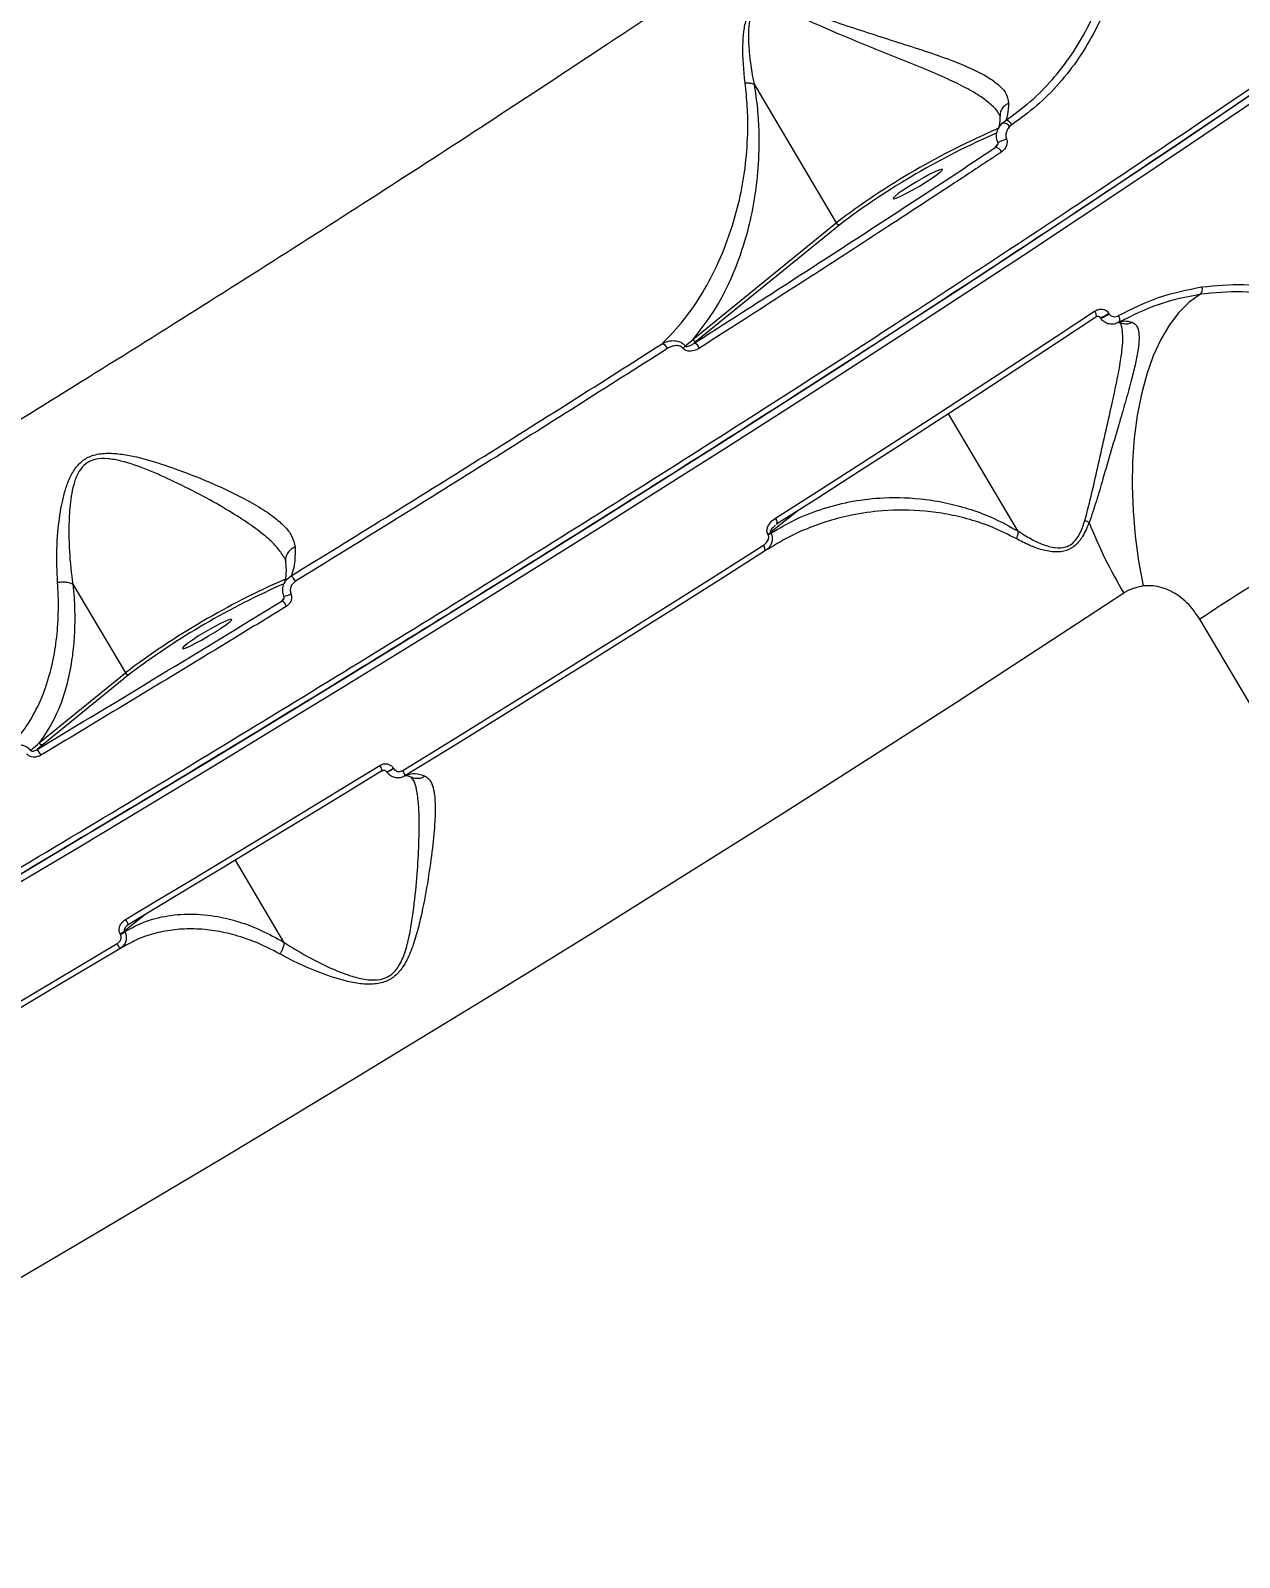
# Model space of a CAD drawing. Header units: millimetres. Extents: x -7245 to 6306, y -6696 to 5973.
# Drawn here: x 2194.1 to 2383.4, y -1117.1 to -878 of the extents above; entities that cross this region are included whole.
import ezdxf

# ---------------------------------------------------------------- set-up
doc = ezdxf.new("R2010")
doc.units = ezdxf.units.MM
for name, color, linetype in [('DIKOM_ОБЪЕКТ', 7, 'Continuous'), ('DIKOM_РАЗМЕР_ЗОНА', 7, 'Continuous'), ('DIKOM_РАЗМЕР_ОБЪЕКТА', 7, 'Continuous')]:
    doc.layers.add(name, color=color, linetype=linetype)
doc.styles.add('style1', font='arial.ttf', dxfattribs={"width": 0.8})
doc.dimstyles.new('1-50', dxfattribs={"dimtxt": 300, "dimasz": 200, "dimexe": 100, "dimexo": 0, "dimgap": 100, "dimtad": 1, "dimtxsty": 'style1', "dimcen": 200, "dimclrd": 7, "dimclre": 7, "dimclrt": 7, "dimadec": 1, "dimazin": 2, "dimtfac": 1, "dimtmove": 0, "dimatfit": 2, "dimfxl": 0, "dimlwd": 25, "dimlwe": 18, "dimarcsym": 0})

# ---------------------------------------------------------------- blocks, each defined once
blk = doc.blocks.new('*D10')
at = {"layer": 'Defpoints', "color": 0, "transparency": 16777216}
for p in [(-4365.71, 2792.53), (4306.16, 475.6), (4306.16, -5965.27)]:
    blk.add_point(p, dxfattribs=at)
at = {"layer": 'DIKOM_РАЗМЕР_ОБЪЕКТА', "color": 7, "lineweight": 18, "transparency": 16777216}
for p, q in [((-4365.71, 2792.53), (-4365.71, -6065.27)), ((4306.16, 475.6), (4306.16, -6065.27))]:
    blk.add_line(p, q, dxfattribs=at)
at = {"layer": 'DIKOM_РАЗМЕР_ОБЪЕКТА', "color": 7, "lineweight": 25, "transparency": 16777216}
blk.add_line((-4165.71, -5965.27), (4106.16, -5965.27), dxfattribs=at)
at = {"layer": 'DIKOM_РАЗМЕР_ОБЪЕКТА', "color": 7, "transparency": 16777216}
for points in [[(-4165.71, -5931.93), (-4165.71, -5998.6), (-4365.71, -5965.27)], [(4106.16, -5931.93), (4106.16, -5998.6), (4306.16, -5965.27)]]:
    blk.add_solid(points, dxfattribs=at)
at = {"layer": 'DIKOM_РАЗМЕР_ОБЪЕКТА', "color": 7, "transparency": 16777216, "insert": (-85.78, -5712.1), "char_height": 300, "attachment_point": 5, "style": 'style1'}
blk.add_mtext('8650', dxfattribs=at)
blk = doc.blocks.new('*D12')
at = {"layer": 'Defpoints', "color": 0, "transparency": 16777216}
for p in [(-5865.71, 123.34), (6306.18, -91.92), (6306.18, -6596.14)]:
    blk.add_point(p, dxfattribs=at)
at = {"layer": 'DIKOM_РАЗМЕР_ЗОНА', "color": 7, "lineweight": 18, "transparency": 16777216}
for p, q in [((-5865.71, 123.34), (-5865.71, -6696.14)), ((6306.18, -91.92), (6306.18, -6696.14))]:
    blk.add_line(p, q, dxfattribs=at)
at = {"layer": 'DIKOM_РАЗМЕР_ЗОНА', "color": 7, "lineweight": 25, "transparency": 16777216}
blk.add_line((-5665.71, -6596.14), (6106.18, -6596.14), dxfattribs=at)
at = {"layer": 'DIKOM_РАЗМЕР_ЗОНА', "color": 7, "transparency": 16777216}
for points in [[(-5665.71, -6562.81), (-5665.71, -6629.48), (-5865.71, -6596.14)], [(6106.18, -6562.81), (6106.18, -6629.48), (6306.18, -6596.14)]]:
    blk.add_solid(points, dxfattribs=at)
at = {"layer": 'DIKOM_РАЗМЕР_ЗОНА', "color": 7, "transparency": 16777216, "insert": (-71.19, -6342.97), "char_height": 300, "attachment_point": 5, "style": 'style1'}
blk.add_mtext('12150', dxfattribs=at)

msp = doc.modelspace()

# ---------------------------------------------------------------- linework, layer by layer
at = {"layer": 'DIKOM_ОБЪЕКТ', "color": 7, "linetype": 'Continuous', "lineweight": 15}
for p, q in [((2307.445, -886.392), (2320.295, -908.106)), ((2346.301, -892.479), (2346.853, -892.055)), ((2347.789, -892.745), (2347.443, -893.034)), ((2345.213, -896.321), (2345.523, -895.893)), ((2345.566, -895.492), (2345.581, -895.483)), ((2297.854, -926.358), (2320.295, -908.106)), ((2320.929, -908.336), (2298.488, -926.588)), ((2361.655, -922.928), (2361.648, -922.952)), ((2362.971, -922.259), (2363.016, -922.334)), ((2361.648, -922.952), (2361.692, -923.027)), ((2298.488, -926.588), (2298.04, -926.952)), ((2348.754, -956.344), (2337.891, -937.987)), ((2314.31, -953.172), (2309.998, -956.602)), ((2309.648, -956.991), (2309.587, -956.886)), ((2309.998, -956.602), (2310.06, -956.706)), ((2309.827, -959.085), (2309.513, -959.273)), ((2200.763, -964.672), (2208.986, -978.568)), ((2233.525, -967.294), (2233.797, -966.918)), ((2233.793, -966.6), (2233.804, -966.583)), ((2554.784, -1270.17), (2377.251, -970.162)), ((2195.501, -989.535), (2208.986, -978.568)), ((2209.621, -978.798), (2196.136, -989.765)), ((2196.136, -989.765), (2195.163, -990.554)), ((2249.906, -994.029), (2249.922, -994.057)), ((2250.963, -993.505), (2250.979, -993.533)), ((2253.902, -995.062), (2253.768, -994.837)), ((2233.815, -1020.74), (2226.214, -1007.895)), ((2212.091, -1016.405), (2208.836, -1018.998)), ((2209.423, -1018.005), (2209.429, -1018.006)), ((2208.234, -1019.522), (2208.182, -1019.433)), ((2208.836, -1018.998), (2208.889, -1019.087)), ((2208.537, -1021.544), (2208.126, -1021.758))]:
    msp.add_line(p, q, dxfattribs=at)
at = {"layer": 'DIKOM_ОБЪЕКТ', "color": 7, "linetype": 'Continuous', "lineweight": 15, "flags": 128}
for points in [[(2190.758, -1011.172), (2201.186, -1004.944), (2211.58, -998.698), (2221.931, -992.441), (2232.229, -986.179), (2242.467, -979.917), (2252.636, -973.66), (2262.727, -967.412), (2272.732, -961.18), (2282.642, -954.97), (2292.449, -948.784), (2302.145, -942.63), (2311.721, -936.512), (2321.17, -930.436), (2330.483, -924.406), (2339.653, -918.428), (2348.672, -912.507), (2357.532, -906.647), (2366.226, -900.854), (2374.746, -895.133), (2383.086, -889.487), (2391.238, -883.923), (2399.196, -878.445)], [(2400.273, -879.046), (2392.297, -884.537), (2384.125, -890.115), (2375.765, -895.774), (2367.224, -901.509), (2358.51, -907.315), (2349.628, -913.189), (2340.588, -919.125), (2331.396, -925.117), (2322.061, -931.161), (2312.59, -937.252), (2302.991, -943.384), (2293.272, -949.553), (2283.442, -955.753), (2273.508, -961.979), (2263.479, -968.226), (2253.364, -974.488), (2243.171, -980.76), (2232.908, -987.038), (2222.585, -993.314), (2212.21, -999.586), (2201.791, -1005.846), (2191.338, -1012.09)], [(2336.884, -899.685), (2336.511, -899.779), (2335.859, -900.053), (2334.983, -900.485), (2333.954, -901.04), (2332.854, -901.672), (2331.772, -902.332), (2330.798, -902.965), (2330.008, -903.52), (2329.468, -903.952), (2329.221, -904.226), (2329.287, -904.32), (2329.66, -904.226), (2330.311, -903.952), (2331.187, -903.52), (2332.217, -902.965), (2333.317, -902.332), (2334.398, -901.672), (2335.373, -901.04), (2336.163, -900.485), (2336.703, -900.053), (2336.95, -899.779), (2336.884, -899.685)], [(2377.325, -919.29), (2375.591, -920.523), (2373.97, -922.121), (2372.479, -924.069), (2371.132, -926.347), (2369.941, -928.933), (2368.92, -931.801), (2368.078, -934.922), (2367.423, -938.267), (2366.962, -941.802), (2366.699, -945.491), (2366.638, -949.299), (2366.777, -953.189), (2367.117, -957.121), (2367.654, -961.057), (2368.383, -964.958)], [(2310.803, -954.342), (2317.265, -950.215), (2323.67, -946.107), (2330.016, -942.018), (2336.3, -937.951), (2342.519, -933.907), (2348.672, -929.887), (2354.756, -925.893), (2360.769, -921.928)], [(2360.769, -921.928), (2360.859, -922.098), (2360.928, -922.269), (2360.973, -922.434), (2360.993, -922.587), (2360.986, -922.721), (2360.954, -922.832), (2360.896, -922.914), (2360.816, -922.966)], [(2364.552, -923.677), (2364.623, -923.616), (2364.675, -923.526), (2364.706, -923.411), (2364.713, -923.275), (2364.698, -923.122), (2364.661, -922.959), (2364.602, -922.79), (2364.525, -922.622)], [(2360.816, -922.966), (2354.818, -926.923), (2348.748, -930.907), (2342.61, -934.917), (2336.405, -938.952), (2330.136, -943.009), (2323.806, -947.088), (2317.416, -951.187), (2310.969, -955.303)], [(2310.969, -955.303), (2311.026, -955.267), (2311.061, -955.198), (2311.073, -955.101), (2311.061, -954.979), (2311.027, -954.836), (2310.971, -954.678), (2310.895, -954.511), (2310.803, -954.342)], [(2252.427, -993.845), (2259.639, -989.408), (2266.813, -984.975), (2273.946, -980.549), (2281.035, -976.132), (2288.077, -971.724), (2295.068, -967.329), (2302.006, -962.947), (2308.888, -958.581)], [(2309.085, -959.528), (2309.131, -959.483), (2309.156, -959.41), (2309.161, -959.312), (2309.144, -959.191), (2309.107, -959.053), (2309.051, -958.902), (2308.977, -958.742), (2308.888, -958.581)], [(2309.085, -959.528), (2302.218, -963.884), (2295.296, -968.256), (2288.32, -972.642), (2281.294, -977.04), (2274.221, -981.448), (2267.103, -985.864), (2259.945, -990.287), (2252.748, -994.714)], [(2365.318, -966.081), (2356.744, -971.729), (2348.015, -977.436), (2339.139, -983.196), (2330.123, -989.006), (2320.977, -994.858), (2311.709, -1000.748), (2302.328, -1006.671), (2292.841, -1012.62), (2283.258, -1018.591), (2273.589, -1024.577), (2263.841, -1030.573), (2254.025, -1036.574), (2244.148, -1042.574), (2234.221, -1048.566), (2224.252, -1054.547), (2214.252, -1060.51), (2204.228, -1066.45), (2194.191, -1072.361), (2184.149, -1078.237)], [(2225.576, -970.146), (2225.202, -970.24), (2224.551, -970.514), (2223.675, -970.946), (2222.645, -971.501), (2221.545, -972.134), (2220.464, -972.794), (2219.489, -973.426), (2218.699, -973.982), (2218.159, -974.414), (2217.912, -974.688), (2217.978, -974.782), (2218.352, -974.688), (2219.003, -974.414), (2219.879, -973.982), (2220.909, -973.426), (2222.009, -972.794), (2223.09, -972.134), (2224.065, -971.501), (2224.854, -970.946), (2225.395, -970.514), (2225.642, -970.24), (2225.576, -970.146)], [(2209.014, -1017.193), (2214.032, -1014.182), (2219.041, -1011.168), (2224.04, -1008.151), (2229.027, -1005.132), (2234.003, -1002.112), (2238.966, -999.091), (2243.915, -996.07), (2248.849, -993.049)], [(2249.163, -993.919), (2244.241, -996.932), (2239.304, -999.946), (2234.353, -1002.96), (2229.389, -1005.973), (2224.413, -1008.984), (2219.426, -1011.994), (2214.429, -1015.001), (2209.423, -1018.005)], [(2249.163, -993.919), (2249.191, -993.9), (2249.198, -993.849), (2249.185, -993.767), (2249.151, -993.659), (2249.098, -993.528), (2249.029, -993.378), (2248.944, -993.217), (2248.849, -993.049)], [(2131.875, -1065.362), (2141.333, -1059.927), (2150.81, -1054.452), (2160.299, -1048.938), (2169.795, -1043.392), (2179.289, -1037.816), (2188.777, -1032.214), (2198.251, -1026.59), (2207.705, -1020.949)], [(2208.126, -1021.758), (2198.693, -1027.387), (2189.239, -1032.999), (2179.773, -1038.588), (2170.299, -1044.152), (2160.824, -1049.686), (2151.356, -1055.187), (2141.899, -1060.65), (2132.462, -1066.074)]]:
    msp.add_lwpolyline(points, dxfattribs=at)
at = {"layer": 'DIKOM_ОБЪЕКТ', "color": 7, "linetype": 'Continuous', "lineweight": 15}
for centre, radius, start, end in [((2393.252, -1004.255), 120.695, 113.15848, 127.19116), ((2392.546, -1002.951), 118.664, 113.36268, 127.12308), ((2347.84, -894.253), 2.349, 130.92557, 157.67763), ((2346.442, -893.641), 1.171, 31.22093, 96.8997), ((2346.733, -893.197), 1.149, 23.17188, 84.01364), ((2345.193, -897.381), 1.061, 20.88587, 88.92454), ((2334.772, -866.037), 31.37, 290.12598, 292.8643), ((2320.736, -907.878), 0.497, 207.40594, 292.863), ((2376.512, -918.509), 1.127, 316.13518, 19.60608), ((2360.366, -918.892), 4.258, 287.52048, 307.73175), ((2360.407, -918.964), 4.262, 287.54147, 307.73891), ((2292.601, -928.332), 1.384, 23.12203, 70.82189), ((2294.17, -925.225), 3.292, 310.0105, 319.0597), ((2298.296, -926.129), 0.498, 207.39933, 292.78661), ((2297.75, -928.146), 1.229, 21.07385, 76.33564), ((2355.216, -964.955), 10.984, 64.72327, 68.57062), ((2430.305, -927.425), 75.615, 201.40688, 210.74564), ((2306.866, -952.511), 5.152, 301.87432, 307.4435), ((2306.921, -952.608), 5.162, 301.88827, 307.44507), ((2233.579, -965.207), 2.275, 25.60907, 53.28511), ((2584.259, -1282.374), 374.605, 121.17526, 123.54593), ((2284.349, -1078.478), 125.147, 113.75388, 127.02733), ((2282.102, -1074.75), 120.251, 113.59581, 127.06696), ((2232.319, -969.007), 2.095, 24.4622, 54.8527), ((2232.866, -962.089), 4.606, 281.61262, 296.44533), ((2209.428, -978.338), 0.498, 207.44425, 292.74169), ((2195.943, -989.306), 0.498, 207.46072, 292.73211), ((2191.178, -993.905), 5.207, 28.0861, 40.0548), ((2249.041, -990.958), 3.191, 285.71753, 307.02421), ((2249.072, -991.011), 3.163, 285.5984, 307.0967), ((2251.411, -994.715), 1.337, 0.02687, 40.58153), ((2206.237, -1019.124), 3.383, 19.30562, 34.81486), ((2204.412, -1023.172), 3.974, 20.84392, 34.02735), ((2204.821, -1013.667), 6.674, 300.23379, 306.98239), ((2204.877, -1013.759), 6.669, 300.22608, 306.98047)]:
    msp.add_arc(centre, radius, start, end, dxfattribs=at)
for points, knots in [([(2346.853, -892.055), (2348.151, -891.109), (2350.752, -889.215), (2354.163, -885.758), (2357.17, -881.905), (2359.689, -877.64), (2361.722, -873.04), (2363.252, -868.146), (2364.248, -863.004), (2364.711, -857.685), (2364.687, -851.918), (2364.139, -847.936), (2363.842, -845.775)], [0, 0, 0, 0, 0.0977743, 0.1958586, 0.2936328, 0.391462, 0.4895986, 0.5874254, 0.6858997, 0.7846876, 0.8831592, 1, 1, 1, 1]), ([(2365.195, -845.519), (2365.496, -847.722), (2366.052, -851.784), (2366.07, -857.666), (2365.591, -863.092), (2364.567, -868.337), (2362.999, -873.332), (2360.918, -878.026), (2358.339, -882.379), (2355.263, -886.313), (2351.775, -889.843), (2349.116, -891.779), (2347.789, -892.745)], [0, 0, 0, 0, 0.116681, 0.2150871, 0.3137941, 0.4122021, 0.5100634, 0.6082295, 0.7060824, 0.8039533, 0.9021306, 1, 1, 1, 1]), ([(1825.374, -1131.139), (1827.66, -1130.483), (1832.241, -1129.167), (1840.335, -1126.408), (1849.286, -1123.094), (1859.14, -1119.182), (1869.829, -1114.705), (1881.333, -1109.668), (1893.648, -1104.069), (1906.736, -1097.927), (1920.55, -1091.266), (1935.025, -1084.12), (1950.093, -1076.518), (1965.716, -1068.48), (1981.879, -1060.009), (1998.545, -1051.127), (2015.654, -1041.867), (2033.124, -1032.274), (2050.876, -1022.388), (2068.865, -1012.234), (2087.065, -1001.822), (2105.443, -991.173), (2123.93, -980.328), (2142.44, -969.337), (2160.887, -958.249), (2179.227, -947.088), (2197.427, -935.872), (2215.457, -924.617), (2233.25, -913.37), (2250.723, -902.179), (2267.798, -891.096), (2283.171, -880.969), (2296.952, -871.78), (2305.07, -866.283), (2309.129, -863.534)], [0, 0, 0, 0, 0.0315563, 0.0632124, 0.0949192, 0.1266267, 0.1582823, 0.1898393, 0.2213972, 0.2530544, 0.284762, 0.31647, 0.3481271, 0.3796852, 0.4112648, 0.4429445, 0.4746741, 0.506404, 0.5380836, 0.5696639, 0.6012952, 0.6330253, 0.6648063, 0.6965875, 0.7283184, 0.7599501, 0.7916591, 0.8234678, 0.8553266, 0.8871862, 0.918995, 0.9507051, 0.9753524, 1, 1, 1, 1]), ([(2306.024, -886.168), (2305.838, -884.219), (2305.587, -881.576), (2305.784, -878.149), (2306.157, -876.287), (2306.807, -874.914), (2307.647, -874.142), (2308.792, -873.73), (2310.387, -873.738), (2313.42, -874.334), (2315.895, -875.163), (2317.684, -875.763)], [0, 0, 0, 0, 0.2657613, 0.3602864, 0.4543253, 0.5177871, 0.5633041, 0.6086007, 0.6803353, 0.768886, 1, 1, 1, 1]), ([(2317.257, -877.036), (2315.566, -876.28), (2313.245, -875.243), (2310.389, -874.361), (2308.913, -874.192), (2307.866, -874.501), (2307.144, -875.221), (2306.673, -876.566), (2306.496, -878.385), (2306.642, -881.796), (2307.02, -884.437), (2307.436, -886.38), (2307.437, -886.382)], [0, 0, 0, 0, 0.2369848, 0.3252805, 0.3938174, 0.4351421, 0.4764648, 0.5364749, 0.6308576, 0.725795, 0.999686, 1, 1, 1, 1]), ([(1805.393, -1201.207), (1806.234, -1201.179), (1808.516, -1201.101), (1813.164, -1200.409), (1819.612, -1198.957), (1827.152, -1196.82), (1835.728, -1194.025), (1845.306, -1190.578), (1855.866, -1186.485), (1867.408, -1181.74), (1879.894, -1176.364), (1893.278, -1170.379), (1907.495, -1163.814), (1922.48, -1156.698), (1938.194, -1149.051), (1954.624, -1140.871), (1971.729, -1132.185), (1989.451, -1123.024), (2007.704, -1113.43), (2026.407, -1103.45), (2045.268, -1093.235), (2064.247, -1082.814), (2083.294, -1072.223), (2102.591, -1061.361), (2122.053, -1050.278), (2141.598, -1039.021), (2161.418, -1027.475), (2181.485, -1015.649), (2201.763, -1003.56), (2221.941, -991.394), (2241.925, -979.208), (2261.621, -967.058), (2280.964, -954.983), (2299.916, -943.005), (2318.452, -931.141), (2336.518, -919.428), (2354.035, -907.919), (2370.904, -896.674), (2386.079, -886.412), (2395.342, -880.031), (2399.476, -877.183)], [0, 0, 0, 0, 0.0156522, 0.0424896, 0.0694113, 0.0963763, 0.1233413, 0.1502635, 0.1771005, 0.2039381, 0.23086, 0.2578249, 0.2847898, 0.3117121, 0.3385494, 0.3653868, 0.3923087, 0.4192736, 0.4462387, 0.4731605, 0.4999978, 0.5258462, 0.5517699, 0.5777322, 0.6036945, 0.6296183, 0.6554664, 0.6823039, 0.7092258, 0.7361909, 0.7631559, 0.7900781, 0.8169155, 0.8437529, 0.8706748, 0.89764, 0.9246052, 0.9515272, 0.9783644, 1, 1, 1, 1]), ([(2345.749, -891.094), (2345.726, -891.026), (2345.556, -890.516), (2344.584, -889.611), (2342.942, -888.292), (2340.624, -886.943), (2337.563, -885.447), (2333.881, -883.87), (2329.08, -881.945), (2323.447, -879.716), (2319.321, -877.93), (2317.257, -877.036)], [0, 0, 0, 0, 0.0131189, 0.0973317, 0.1816169, 0.2834355, 0.385348, 0.5114534, 0.637684, 0.8187151, 1, 1, 1, 1]), ([(2317.684, -875.763), (2319.099, -876.255), (2321.933, -877.241), (2326.228, -878.628), (2330.55, -880.003), (2334.793, -881.37), (2338.569, -882.705), (2341.691, -884.004), (2344.028, -885.217), (2345.719, -886.434), (2346.992, -887.774), (2347.182, -888.783), (2347.291, -889.357)], [0, 0, 0, 0, 0.1075988, 0.2154936, 0.3229235, 0.4368057, 0.5505791, 0.6441658, 0.7376591, 0.8166156, 0.8955112, 1, 1, 1, 1]), ([(2399.412, -878.296), (2395.288, -881.137), (2386.047, -887.502), (2370.908, -897.74), (2354.08, -908.959), (2336.604, -920.441), (2318.582, -932.126), (2300.089, -943.961), (2281.183, -955.911), (2261.885, -967.958), (2242.237, -980.079), (2222.301, -992.236), (2202.17, -1004.372), (2181.941, -1016.433), (2161.921, -1028.231), (2142.148, -1039.749), (2122.651, -1050.98), (2103.234, -1062.036), (2083.984, -1072.872), (2064.982, -1083.439), (2046.049, -1093.835), (2027.232, -1104.025), (2008.574, -1113.983), (1990.363, -1123.553), (1972.684, -1132.692), (1955.62, -1141.358), (1939.228, -1149.517), (1923.553, -1157.148), (1908.603, -1164.246), (1894.42, -1170.795), (1881.069, -1176.765), (1868.611, -1182.129), (1857.826, -1186.563), (1848.545, -1190.184), (1840.573, -1193.125), (1833.265, -1195.634), (1826.534, -1197.749), (1820.536, -1199.373), (1816.718, -1200.306), (1815.136, -1200.558), (1815.095, -1200.565)], [0, 0, 0, 0, 0.0226412, 0.050726, 0.0788997, 0.1071179, 0.1353367, 0.1635101, 0.1915953, 0.2196803, 0.2478538, 0.2760724, 0.3042908, 0.3324645, 0.3605494, 0.3875992, 0.414728, 0.4418972, 0.4690663, 0.4961953, 0.5232452, 0.5513301, 0.5795035, 0.6077219, 0.6359406, 0.664114, 0.6921989, 0.7202839, 0.7484571, 0.7766755, 0.8048944, 0.8330677, 0.8611526, 0.8839094, 0.9066899, 0.9294702, 0.9522274, 0.9757827, 0.9993638, 1, 1, 1, 1]), ([(2293.056, -927.024), (2294.199, -925.833), (2296.487, -923.448), (2299.417, -919.132), (2302, -914.215), (2303.948, -909.104), (2305.327, -903.934), (2306.18, -898.933), (2306.496, -894.205), (2306.44, -889.931), (2306.162, -887.422), (2306.024, -886.168)], [0, 0, 0, 0, 0.1352805, 0.2707814, 0.4060459, 0.5490258, 0.6552704, 0.7616618, 0.8676926, 0.9338699, 1, 1, 1, 1]), ([(2307.445, -886.392), (2307.634, -887.691), (2308.011, -890.289), (2308.245, -894.709), (2308.126, -899.586), (2307.484, -904.734), (2306.323, -910.042), (2304.429, -915.695), (2301.64, -921.462), (2299.116, -924.726), (2297.854, -926.358)], [0, 0, 0, 0, 0.0717661, 0.1435719, 0.257678, 0.3721857, 0.4865168, 0.6397301, 0.8198607, 1, 1, 1, 1]), ([(2306.024, -886.168), (2306.067, -886.167), (2306.337, -886.159), (2306.867, -886.192), (2307.235, -886.315), (2307.437, -886.382)], [0, 0, 0, 0, 0.0794803, 0.497141, 1, 1, 1, 1]), ([(2307.437, -886.382), (2307.437, -886.383), (2307.439, -886.384), (2307.442, -886.387), (2307.444, -886.39), (2307.445, -886.392)], [0, 0, 0, 0, 0.234369, 0.5668453, 1, 1, 1, 1]), ([(2347.291, -889.357), (2347.252, -889.377), (2347.033, -889.485), (2346.606, -889.784), (2346.161, -890.361), (2345.923, -890.95), (2345.955, -891.295), (2345.963, -891.384)], [0, 0, 0, 0, 0.0491101, 0.2748787, 0.5841344, 0.8935673, 1, 1, 1, 1]), ([(2347.291, -889.357), (2347.26, -889.989), (2347.21, -891.038), (2346.954, -891.766), (2346.853, -892.055)], [0, 0, 0, 0, 0.6025592, 1, 1, 1, 1]), ([(2345.919, -891.386), (2345.919, -891.669), (2345.918, -892.321), (2345.8, -892.988), (2345.717, -893.214), (2345.678, -893.319)], [0, 0, 0, 0, 0.2914464, 0.6689714, 1, 1, 1, 1]), ([(2345.754, -891.041), (2345.795, -891.115), (2345.905, -891.311), (2345.915, -891.364), (2345.903, -891.436), (2345.902, -891.442)], [0, 0, 0, 0, 0.3533052, 0.944557, 1, 1, 1, 1]), ([(2345.581, -895.483), (2345.524, -895.314), (2345.385, -894.905), (2345.386, -894.152), (2345.644, -893.251), (2346.071, -892.749), (2346.301, -892.479)], [0, 0, 0, 0, 0.1616288, 0.3913413, 0.6724375, 1, 1, 1, 1]), ([(2347.443, -893.034), (2347.299, -893.211), (2347.035, -893.532), (2346.859, -894.103), (2346.845, -894.58), (2346.927, -894.838), (2346.961, -894.942)], [0, 0, 0, 0, 0.3467163, 0.6311998, 0.8512241, 1, 1, 1, 1]), ([(2298.04, -926.952), (2302.089, -924.362), (2310.186, -919.181), (2322.081, -911.486), (2333.798, -903.848), (2341.408, -898.83), (2345.213, -896.321)], [0, 0, 0, 0, 0.2493109, 0.4986317, 0.749319, 1, 1, 1, 1]), ([(2345.213, -896.321), (2345.289, -896.261), (2345.371, -896.197), (2345.427, -896.096), (2345.431, -896.089)], [0, 0, 0, 0, 0.9288952, 1, 1, 1, 1]), ([(2345.52, -895.415), (2345.527, -895.424), (2345.54, -895.441), (2345.562, -895.48), (2345.579, -895.529), (2345.593, -895.599), (2345.595, -895.71), (2345.557, -895.893), (2345.48, -896.012), (2345.431, -896.089)], [0, 0, 0, 0, 0.0469463, 0.0942055, 0.1529077, 0.2199926, 0.3470514, 0.5813681, 1, 1, 1, 1]), ([(2346.961, -894.942), (2346.977, -894.989), (2347.042, -895.167), (2347.082, -895.534), (2346.983, -896.052), (2346.692, -896.596), (2346.359, -896.863), (2346.184, -897.003)], [0, 0, 0, 0, 0.0579564, 0.2244284, 0.4299802, 0.7005043, 1, 1, 1, 1]), ([(2346.184, -897.003), (2345.698, -897.325), (2343.265, -898.932), (2336.887, -903.134), (2326.901, -909.666), (2313.624, -918.276), (2304.167, -924.33), (2298.897, -927.704)], [0, 0, 0, 0, 0.032156, 0.1607939, 0.4182844, 0.6757753, 1, 1, 1, 1]), ([(2364.525, -922.622), (2366.584, -921.581), (2370.753, -919.473), (2375.281, -918.582), (2377.574, -918.131)], [0, 0, 0, 0, 0.4938026, 1, 1, 1, 1]), ([(2377.574, -918.131), (2379.743, -917.908), (2384.131, -917.457), (2388.568, -918.172), (2390.813, -918.534)], [0, 0, 0, 0, 0.4941737, 1, 1, 1, 1]), ([(2377.325, -919.29), (2375.136, -919.716), (2370.703, -920.579), (2366.619, -922.636), (2364.552, -923.677)], [0, 0, 0, 0, 0.4937351, 1, 1, 1, 1]), ([(2390.285, -919.698), (2388.139, -919.348), (2383.796, -918.638), (2379.499, -919.071), (2377.325, -919.29)], [0, 0, 0, 0, 0.4941624, 1, 1, 1, 1]), ([(2360.769, -921.928), (2360.927, -921.84), (2361.27, -921.65), (2361.835, -921.58), (2362.34, -921.694), (2362.726, -921.923), (2362.89, -922.147), (2362.971, -922.259)], [0, 0, 0, 0, 0.226821, 0.4919862, 0.6958795, 0.8476239, 1, 1, 1, 1]), ([(2361.655, -922.928), (2361.643, -922.909), (2361.615, -922.868), (2361.54, -922.806), (2361.412, -922.757), (2361.222, -922.759), (2361.013, -922.828), (2360.879, -922.922), (2360.816, -922.966)], [0, 0, 0, 0, 0.0436899, 0.0954522, 0.2159313, 0.4186213, 0.7240372, 1, 1, 1, 1]), ([(2363.016, -922.334), (2363.052, -922.387), (2363.144, -922.521), (2363.37, -922.688), (2363.711, -922.802), (2364.124, -922.8), (2364.391, -922.682), (2364.525, -922.622)], [0, 0, 0, 0, 0.103506, 0.26252, 0.4611812, 0.7282798, 1, 1, 1, 1]), ([(2359.229, -954.731), (2359.614, -953.265), (2360.391, -950.298), (2361.383, -945.701), (2362.437, -941.07), (2363.42, -936.76), (2364.26, -932.904), (2364.841, -929.8), (2365.169, -927.243), (2365.196, -925.397), (2365.03, -924.17), (2364.748, -923.754), (2364.646, -923.604)], [0, 0, 0, 0, 0.1145471, 0.2317444, 0.3553911, 0.4817872, 0.5895499, 0.6999771, 0.7894213, 0.8811943, 0.9571206, 1, 1, 1, 1]), ([(2366.628, -923.648), (2366.86, -923.781), (2367.325, -924.048), (2367.666, -924.953), (2367.758, -926.222), (2367.597, -927.928), (2367.192, -930.056), (2366.538, -932.714), (2365.676, -935.821), (2364.59, -939.531), (2363.377, -943.68), (2362.156, -947.82), (2361.066, -951.649), (2360.293, -953.899), (2359.906, -955.023)], [0, 0, 0, 0, 0.0677749, 0.1355657, 0.2063137, 0.2771098, 0.3568892, 0.4367173, 0.5289561, 0.6212499, 0.7291525, 0.837091, 0.9185982, 1, 1, 1, 1]), ([(2364.552, -923.677), (2364.313, -923.783), (2363.834, -923.994), (2363.041, -923.979), (2362.335, -923.71), (2361.905, -923.326), (2361.74, -923.066), (2361.7, -923.002)], [0, 0, 0, 0, 0.2421317, 0.484509, 0.7176827, 0.9314039, 1, 1, 1, 1]), ([(2364.481, -923.717), (2364.476, -923.719), (2364.453, -923.73), (2364.592, -923.696), (2364.916, -923.791), (2365.075, -923.838)], [0, 0, 0, 0, 0.1122347, 0.5656413, 1, 1, 1, 1]), ([(2364.552, -923.677), (2364.84, -923.569), (2365.42, -923.352), (2366.224, -923.549), (2366.628, -923.648)], [0, 0, 0, 0, 0.497295, 1, 1, 1, 1]), ([(2365.078, -923.82), (2365.259, -923.867), (2365.65, -923.969), (2366.169, -923.868), (2366.492, -923.728), (2366.607, -923.66), (2366.628, -923.648)], [0, 0, 0, 0, 0.3492919, 0.7542853, 0.9548965, 1, 1, 1, 1]), ([(2234.939, -963.383), (2239.874, -960.343), (2249.744, -954.262), (2264.364, -945.152), (2278.844, -936.058), (2288.318, -930.035), (2293.056, -927.024)], [0, 0, 0, 0, 0.2491023, 0.4982035, 0.7491016, 1, 1, 1, 1]), ([(2293.056, -927.024), (2293.224, -926.937), (2293.771, -926.654), (2294.687, -926.475), (2295.597, -926.621), (2296.235, -926.928), (2296.514, -927.228), (2296.657, -927.382)], [0, 0, 0, 0, 0.1441244, 0.4679373, 0.6900923, 0.8402363, 1, 1, 1, 1]), ([(2296.287, -927.746), (2296.197, -927.656), (2296.017, -927.475), (2295.593, -927.327), (2294.978, -927.31), (2294.368, -927.498), (2293.992, -927.718), (2293.874, -927.788)], [0, 0, 0, 0, 0.1388687, 0.276816, 0.4966289, 0.8418605, 1, 1, 1, 1]), ([(2298.897, -927.704), (2298.767, -927.78), (2298.358, -928.019), (2297.689, -928.215), (2297.023, -928.189), (2296.57, -928.028), (2296.382, -927.841), (2296.287, -927.746)], [0, 0, 0, 0, 0.1605905, 0.5081701, 0.7318618, 0.8654231, 1, 1, 1, 1]), ([(2296.657, -927.382), (2296.743, -927.309), (2297.145, -926.969), (2297.542, -926.627), (2297.854, -926.358)], [0, 0, 0, 0, 0.2148623, 1, 1, 1, 1]), ([(2296.657, -927.382), (2296.676, -927.397), (2296.718, -927.429), (2296.822, -927.456), (2297.018, -927.452), (2297.369, -927.349), (2297.725, -927.168), (2297.963, -927.005), (2298.04, -926.952)], [0, 0, 0, 0, 0.0381729, 0.081858, 0.1921051, 0.4179124, 0.8122531, 1, 1, 1, 1]), ([(2293.874, -927.788), (2289.161, -930.784), (2279.734, -936.776), (2265.26, -945.866), (2250.575, -955.017), (2240.612, -961.155), (2235.63, -964.224)], [0, 0, 0, 0, 0.2491014, 0.4982022, 0.7491008, 1, 1, 1, 1]), ([(2198.36, -964.401), (2198.288, -962.702), (2198.146, -959.302), (2198.577, -954.424), (2199.297, -950.712), (2200.132, -948.262), (2201.04, -946.571), (2202.331, -945.196), (2204.13, -944.322), (2206.248, -944.1), (2209.285, -944.381), (2213.028, -945.283), (2217.563, -946.853), (2222.104, -948.636), (2226.204, -950.53), (2229.619, -952.364), (2232.143, -954.019), (2233.951, -955.604), (2235.21, -957.179), (2235.433, -958.289), (2235.552, -958.88)], [0, 0, 0, 0, 0.0873333, 0.1746791, 0.2336132, 0.263943, 0.2941236, 0.3212078, 0.3485657, 0.3826688, 0.4154266, 0.4851368, 0.5550389, 0.6342178, 0.7133267, 0.77692, 0.84042, 0.8913026, 0.9421347, 1, 1, 1, 1]), ([(2233.712, -960.255), (2233.366, -959.754), (2232.655, -958.724), (2230.824, -957.039), (2228.38, -955.2), (2225.077, -953.098), (2221.162, -950.872), (2216.857, -948.714), (2212.592, -946.756), (2209.089, -945.525), (2206.268, -944.969), (2204.422, -944.993), (2203.286, -945.466), (2202.438, -946.076), (2201.643, -947.033), (2200.97, -948.654), (2200.428, -951.05), (2200.091, -954.722), (2200.138, -959.522), (2200.512, -963.035), (2200.756, -964.662), (2200.756, -964.663)], [0, 0, 0, 0, 0.0512535, 0.1053542, 0.1741319, 0.2430107, 0.3292073, 0.4154681, 0.4905183, 0.5653552, 0.599205, 0.6330431, 0.6552014, 0.6592794, 0.6855116, 0.7163993, 0.7475077, 0.8103088, 0.9051106, 0.9999073, 1, 1, 1, 1]), ([(2310.06, -956.706), (2311.37, -955.933), (2313.99, -954.388), (2318.3, -952.74), (2322.871, -951.595), (2328.19, -950.994), (2333.211, -951.17), (2337.825, -951.962), (2341.392, -952.944), (2345.038, -954.308), (2347.513, -955.669), (2348.757, -956.352)], [0, 0, 0, 0, 0.1245756, 0.2491544, 0.3764196, 0.5036642, 0.6677237, 0.7510843, 0.8344264, 0.9167839, 1, 1, 1, 1]), ([(2348.473, -957.547), (2347.254, -956.931), (2344.802, -955.691), (2341.2, -954.496), (2337.67, -953.667), (2333.055, -953.045), (2328.022, -953.035), (2323.029, -953.744), (2319.076, -954.744), (2315.594, -956), (2312.493, -957.423), (2310.634, -958.582), (2309.827, -959.085)], [0, 0, 0, 0, 0.0821744, 0.1653362, 0.2477889, 0.3302669, 0.4979515, 0.6246325, 0.7237065, 0.8227759, 0.9230539, 1, 1, 1, 1]), ([(2309.587, -956.886), (2309.544, -956.797), (2309.45, -956.598), (2309.43, -956.199), (2309.553, -955.709), (2309.935, -955.048), (2310.403, -954.603), (2310.759, -954.371), (2310.803, -954.342)], [0, 0, 0, 0, 0.092829, 0.2061996, 0.3692407, 0.5723891, 0.9471647, 1, 1, 1, 1]), ([(2310.791, -955.457), (2310.64, -955.576), (2310.396, -955.767), (2310.139, -956.082), (2310.009, -956.305), (2309.967, -956.463), (2309.976, -956.55), (2309.989, -956.584), (2309.997, -956.599), (2309.998, -956.602)], [0, 0, 0, 0, 0.4184373, 0.6747069, 0.8505429, 0.9432279, 0.9716004, 0.9953729, 1, 1, 1, 1]), ([(2359.906, -955.023), (2359.589, -955.782), (2359.035, -957.102), (2357.813, -958.655), (2356.31, -959.538), (2354.475, -959.719), (2352.528, -959.36), (2350.464, -958.595), (2349.172, -957.915), (2348.473, -957.547)], [0, 0, 0, 0, 0.1507978, 0.2625356, 0.3758101, 0.5043501, 0.6598373, 0.8160156, 1, 1, 1, 1]), ([(2348.757, -956.352), (2348.747, -956.546), (2348.731, -956.896), (2348.585, -957.312), (2348.491, -957.511), (2348.473, -957.547)], [0, 0, 0, 0, 0.4995163, 0.907355, 1, 1, 1, 1]), ([(2348.754, -956.344), (2349.427, -956.774), (2350.659, -957.561), (2352.618, -958.506), (2354.442, -959.03), (2356.054, -959.007), (2357.005, -958.53), (2357.766, -957.877), (2358.573, -956.725), (2358.988, -955.466), (2359.229, -954.731)], [0, 0, 0, 0, 0.1920728, 0.351193, 0.509502, 0.6344491, 0.7186613, 0.742084, 0.8496053, 1, 1, 1, 1]), ([(2348.757, -956.352), (2348.757, -956.352), (2348.756, -956.35), (2348.755, -956.347), (2348.754, -956.345), (2348.754, -956.344)], [0, 0, 0, 0, 0.3066396, 0.6978289, 1, 1, 1, 1]), ([(2308.888, -958.581), (2309.108, -958.413), (2309.425, -958.171), (2309.676, -957.723), (2309.751, -957.424), (2309.736, -957.173), (2309.675, -957.047), (2309.648, -956.991)], [0, 0, 0, 0, 0.4370915, 0.6288488, 0.7909106, 0.9059997, 1, 1, 1, 1]), ([(2310.06, -956.706), (2310.115, -956.818), (2310.233, -957.062), (2310.305, -957.523), (2310.244, -958.068), (2309.969, -958.713), (2309.549, -959.21), (2309.194, -959.454), (2309.085, -959.528)], [0, 0, 0, 0, 0.1132295, 0.2470645, 0.4204656, 0.6073438, 0.8801095, 1, 1, 1, 1]), ([(2233.707, -960.26), (2233.75, -960.322), (2233.947, -960.609), (2234.028, -960.881), (2234.043, -961.067), (2234.049, -961.134)], [0, 0, 0, 0, 0.151934, 0.6932735, 1, 1, 1, 1]), ([(2234.062, -961.123), (2234.071, -961.195), (2234.145, -961.8), (2234.151, -962.688), (2234.095, -963.712), (2233.957, -964.346), (2233.884, -964.508), (2233.855, -964.571)], [0, 0, 0, 0, 0.0365032, 0.3085713, 0.5746148, 0.8331453, 1, 1, 1, 1]), ([(2235.552, -958.88), (2235.511, -958.898), (2235.242, -959.013), (2234.763, -959.328), (2234.285, -959.931), (2234.038, -960.571), (2234.082, -960.97), (2234.098, -961.121)], [0, 0, 0, 0, 0.0440731, 0.2896114, 0.5625686, 0.83541, 1, 1, 1, 1]), ([(2235.552, -958.88), (2235.557, -959.866), (2235.565, -961.694), (2235.136, -962.851), (2234.939, -963.383)], [0, 0, 0, 0, 0.5395188, 1, 1, 1, 1]), ([(2233.804, -966.583), (2233.721, -966.3), (2233.55, -965.717), (2233.713, -964.788), (2234.171, -963.941), (2234.684, -963.569), (2234.939, -963.383)], [0, 0, 0, 0, 0.2380812, 0.4906921, 0.746356, 1, 1, 1, 1]), ([(2190.815, -990.152), (2191.06, -989.905), (2192.153, -988.799), (2193.888, -986.505), (2195.765, -982.972), (2197.127, -979.123), (2198.015, -975.078), (2198.478, -970.936), (2198.544, -967.324), (2198.403, -965.087), (2198.36, -964.401)], [0, 0, 0, 0, 0.0465629, 0.2078832, 0.3696675, 0.530935, 0.6671828, 0.8037534, 0.939871, 1, 1, 1, 1]), ([(2200.763, -964.672), (2200.829, -965.384), (2201.007, -967.292), (2201.091, -970.271), (2200.966, -973.58), (2200.608, -976.73), (2199.822, -980.72), (2198.324, -985.291), (2196.449, -988.11), (2195.501, -989.535)], [0, 0, 0, 0, 0.0670833, 0.1796348, 0.2922175, 0.4079234, 0.5236404, 0.759124, 1, 1, 1, 1]), ([(2198.36, -964.401), (2198.408, -964.393), (2198.729, -964.338), (2199.343, -964.304), (2200.149, -964.397), (2200.554, -964.574), (2200.756, -964.663)], [0, 0, 0, 0, 0.0562277, 0.3685771, 0.6843241, 1, 1, 1, 1]), ([(2200.756, -964.663), (2200.757, -964.664), (2200.759, -964.665), (2200.761, -964.668), (2200.762, -964.671), (2200.763, -964.672)], [0, 0, 0, 0, 0.3143436, 0.7183106, 1, 1, 1, 1]), ([(2235.63, -964.224), (2235.474, -964.342), (2235.16, -964.58), (2234.876, -965.106), (2234.767, -965.68), (2234.868, -966.04), (2234.917, -966.212)], [0, 0, 0, 0, 0.2583759, 0.5167424, 0.7678364, 1, 1, 1, 1]), ([(2368.383, -964.958), (2367.496, -965.154), (2366.517, -965.37), (2365.568, -965.921), (2365.403, -966.027), (2365.318, -966.081)], [0, 0, 0, 0, 0.8217804, 0.9078975, 1, 1, 1, 1]), ([(2377.251, -970.162), (2376.616, -969.254), (2375.358, -967.456), (2372.762, -965.659), (2370.343, -964.871), (2368.899, -964.935), (2368.383, -964.958)], [0, 0, 0, 0, 0.2885646, 0.5716407, 0.8470405, 1, 1, 1, 1]), ([(2195.163, -990.554), (2201.592, -986.688), (2214.469, -978.944), (2227.167, -971.181), (2233.525, -967.294)], [0, 0, 0, 0, 0.499275, 1, 1, 1, 1]), ([(2234.226, -968.139), (2233.665, -968.483), (2230.865, -970.199), (2223.101, -974.943), (2210.864, -982.381), (2200.805, -988.427), (2195.771, -991.453)], [0, 0, 0, 0, 0.0441445, 0.2207145, 0.6100104, 1, 1, 1, 1]), ([(2233.525, -967.294), (2233.585, -967.251), (2233.654, -967.202), (2233.697, -967.124), (2233.704, -967.113)], [0, 0, 0, 0, 0.8598217, 1, 1, 1, 1]), ([(2233.788, -966.601), (2233.8, -966.63), (2233.829, -966.706), (2233.824, -966.854), (2233.785, -967.003), (2233.724, -967.079), (2233.7, -967.11)], [0, 0, 0, 0, 0.1747388, 0.4471715, 0.7789584, 1, 1, 1, 1]), ([(2234.917, -966.212), (2234.964, -966.381), (2235.063, -966.729), (2234.959, -967.285), (2234.683, -967.794), (2234.378, -968.024), (2234.226, -968.139)], [0, 0, 0, 0, 0.2338883, 0.4824218, 0.7412557, 1, 1, 1, 1]), ([(2190.815, -990.152), (2191.006, -990.063), (2191.448, -989.854), (2192.194, -989.76), (2192.954, -989.879), (2193.633, -990.186), (2193.968, -990.536), (2194.137, -990.713)], [0, 0, 0, 0, 0.1741679, 0.4036385, 0.605247, 0.8001081, 1, 1, 1, 1]), ([(2194.137, -990.713), (2194.201, -990.66), (2194.66, -990.271), (2195.112, -989.876), (2195.501, -989.535)], [0, 0, 0, 0, 0.1379954, 1, 1, 1, 1]), ([(2195.771, -991.453), (2195.639, -991.522), (2195.333, -991.682), (2194.823, -991.782), (2194.31, -991.74), (2193.861, -991.573), (2193.646, -991.356), (2193.538, -991.247)], [0, 0, 0, 0, 0.182442, 0.4237065, 0.6274072, 0.8133536, 1, 1, 1, 1]), ([(2194.137, -990.713), (2194.161, -990.734), (2194.203, -990.77), (2194.312, -990.812), (2194.474, -990.826), (2194.707, -990.783), (2194.945, -990.69), (2195.096, -990.595), (2195.163, -990.554)], [0, 0, 0, 0, 0.0762515, 0.1323522, 0.2954294, 0.5061263, 0.7824968, 1, 1, 1, 1]), ([(2248.849, -993.049), (2248.984, -992.98), (2249.274, -992.833), (2249.766, -992.78), (2250.25, -992.878), (2250.678, -993.118), (2250.868, -993.376), (2250.963, -993.505)], [0, 0, 0, 0, 0.1889954, 0.4045262, 0.6068434, 0.8034479, 1, 1, 1, 1]), ([(2249.183, -993.924), (2249.235, -993.892), (2249.36, -993.817), (2249.572, -993.808), (2249.755, -993.871), (2249.864, -993.954), (2249.894, -994.017), (2249.901, -994.031)], [0, 0, 0, 0, 0.2161706, 0.5188735, 0.7628043, 0.9485899, 1, 1, 1, 1]), ([(2252.748, -994.714), (2252.57, -994.804), (2252.185, -994.996), (2251.524, -995.049), (2250.877, -994.896), (2250.309, -994.558), (2250.056, -994.209), (2249.929, -994.033)], [0, 0, 0, 0, 0.1847974, 0.3988184, 0.6012903, 0.7991034, 1, 1, 1, 1]), ([(2250.979, -993.533), (2251.044, -993.621), (2251.173, -993.796), (2251.465, -993.959), (2251.797, -994.028), (2252.135, -993.993), (2252.334, -993.892), (2252.427, -993.845)], [0, 0, 0, 0, 0.1953184, 0.3902135, 0.5932829, 0.8110752, 1, 1, 1, 1]), ([(2252.858, -994.644), (2252.859, -994.641), (2252.86, -994.635), (2253.21, -994.68), (2253.594, -994.784), (2253.91, -994.953), (2253.954, -994.977)], [0, 0, 0, 0, 0.2749088, 0.6010153, 0.9453123, 1, 1, 1, 1]), ([(2252.91, -994.662), (2253.249, -994.504), (2253.962, -994.172), (2255.077, -994.407), (2255.782, -994.687), (2255.894, -994.732)], [0, 0, 0, 0, 0.4321817, 0.9095266, 1, 1, 1, 1]), ([(2255.894, -994.732), (2256.079, -994.841), (2256.527, -995.104), (2257.014, -995.913), (2257.395, -997.321), (2257.545, -999.413), (2257.438, -1002.534), (2257.03, -1006.583), (2256.315, -1011.515), (2255.48, -1015.948), (2254.583, -1019.613), (2253.7, -1022.275), (2252.611, -1024.509), (2251.217, -1026.143), (2249.498, -1027.109), (2247.417, -1027.414), (2245.191, -1027.207), (2242.108, -1026.5), (2238.415, -1025.162), (2235.227, -1023.694), (2233.57, -1022.791), (2233.145, -1022.56)], [0, 0, 0, 0, 0.0311494, 0.0753844, 0.1207391, 0.1821141, 0.2453884, 0.3302633, 0.4176125, 0.5065785, 0.5523835, 0.5981021, 0.6383994, 0.6670949, 0.696207, 0.7286758, 0.7668146, 0.8059872, 0.8877686, 0.9712484, 1, 1, 1, 1]), ([(2233.815, -1020.74), (2234.227, -1021.008), (2235.806, -1022.034), (2238.861, -1023.759), (2242.358, -1025.384), (2245.309, -1026.347), (2247.379, -1026.735), (2249.243, -1026.598), (2250.323, -1026.053), (2251.184, -1025.348), (2252.092, -1024.156), (2252.928, -1021.996), (2253.554, -1019.426), (2254.134, -1015.789), (2254.602, -1011.398), (2254.932, -1006.417), (2255.037, -1002.361), (2254.935, -999.131), (2254.646, -997.013), (2254.327, -995.735), (2254.068, -995.333), (2254.006, -995.236)], [0, 0, 0, 0, 0.0313238, 0.1199709, 0.2100958, 0.2503377, 0.2912959, 0.3238498, 0.3476861, 0.3523899, 0.3809282, 0.4225084, 0.4702275, 0.5180304, 0.6165777, 0.7091448, 0.8037872, 0.8701724, 0.9381634, 0.9851275, 1, 1, 1, 1]), ([(2253.831, -995.085), (2253.831, -995.079), (2253.831, -995.067), (2253.918, -995.198), (2253.961, -995.262)], [0, 0, 0, 0, 0.5064511, 1, 1, 1, 1]), ([(2255.894, -994.732), (2255.871, -994.749), (2255.683, -994.889), (2255.266, -995.094), (2254.638, -995.16), (2254.171, -995.104), (2253.978, -994.974), (2253.962, -994.964)], [0, 0, 0, 0, 0.0417069, 0.3365335, 0.653881, 0.9712695, 1, 1, 1, 1]), ([(2208.182, -1019.433), (2208.15, -1019.371), (2208.038, -1019.157), (2207.979, -1018.733), (2208.1, -1018.186), (2208.43, -1017.622), (2208.807, -1017.345), (2209.014, -1017.193)], [0, 0, 0, 0, 0.0795952, 0.2757178, 0.4708057, 0.7105055, 1, 1, 1, 1]), ([(2209.297, -1018.11), (2209.231, -1018.161), (2209.082, -1018.276), (2208.916, -1018.489), (2208.819, -1018.69), (2208.795, -1018.834), (2208.802, -1018.926), (2208.826, -1018.977), (2208.836, -1018.998)], [0, 0, 0, 0, 0.246406, 0.5566416, 0.7712461, 0.8598296, 0.9409269, 1, 1, 1, 1]), ([(2208.889, -1019.087), (2209.719, -1018.633), (2211.672, -1017.565), (2215.1, -1016.581), (2219.135, -1016.2), (2223.054, -1016.565), (2226.778, -1017.497), (2230.238, -1018.78), (2232.623, -1020.089), (2233.816, -1020.744)], [0, 0, 0, 0, 0.1234104, 0.2903317, 0.457789, 0.6246133, 0.7465436, 0.873295, 1, 1, 1, 1]), ([(2209.291, -1018.111), (2209.303, -1018.097), (2209.343, -1018.054), (2209.397, -1018.03), (2209.433, -1018.013)], [0, 0, 0, 0, 0.3179722, 1, 1, 1, 1]), ([(2207.705, -1020.949), (2207.843, -1020.847), (2208.087, -1020.668), (2208.295, -1020.306), (2208.366, -1019.965), (2208.327, -1019.699), (2208.256, -1019.563), (2208.234, -1019.522)], [0, 0, 0, 0, 0.3026589, 0.5347497, 0.725352, 0.9172057, 1, 1, 1, 1]), ([(2208.889, -1019.087), (2208.931, -1019.17), (2209.07, -1019.442), (2209.168, -1019.951), (2209.089, -1020.598), (2208.787, -1021.212), (2208.409, -1021.582), (2208.165, -1021.734), (2208.126, -1021.758)], [0, 0, 0, 0, 0.0890984, 0.2937048, 0.4895581, 0.7163191, 0.9545471, 1, 1, 1, 1]), ([(2233.145, -1022.56), (2231.979, -1021.961), (2229.633, -1020.755), (2226.223, -1019.604), (2222.92, -1018.881), (2219.759, -1018.601), (2216.682, -1018.726), (2213.734, -1019.273), (2210.976, -1020.168), (2209.33, -1021.097), (2208.537, -1021.544)], [0, 0, 0, 0, 0.1261914, 0.2539322, 0.3764221, 0.5006754, 0.6249361, 0.7529875, 0.8810418, 1, 1, 1, 1]), ([(2233.816, -1020.744), (2233.808, -1020.94), (2233.792, -1021.332), (2233.575, -1021.911), (2233.338, -1022.316), (2233.191, -1022.502), (2233.145, -1022.56)], [0, 0, 0, 0, 0.3251253, 0.6505204, 0.8924744, 1, 1, 1, 1]), ([(2233.816, -1020.744), (2233.816, -1020.743), (2233.816, -1020.742), (2233.815, -1020.741), (2233.815, -1020.74), (2233.815, -1020.74)], [0, 0, 0, 0, 0.2853, 0.7164666, 1, 1, 1, 1])]:
    msp.add_open_spline(points, degree=3, knots=knots, dxfattribs=at)

# ---------------------------------------------------------------- dimensions: what is measured, and where the dimension line sits
at = {"layer": 'DIKOM_РАЗМЕР_ЗОНА'}
dim = msp.add_linear_dim(base=(6306.184, -6596.144), p1=(-5865.714, 123.344), p2=(6306.184, -91.922), text='12150', dimstyle='1-50', dxfattribs=at)
dim.commit()
dim.dimension.update_dxf_attribs({"geometry": '*D12', "text_midpoint": (-71.192, -6596.144), "dimtype": 160})
at = {"layer": 'DIKOM_РАЗМЕР_ОБЪЕКТА'}
dim = msp.add_linear_dim(base=(4306.158, -5965.268), p1=(-4365.714, 2792.532), p2=(4306.158, 475.605), text='8650', dimstyle='1-50', dxfattribs=at)
dim.commit()
dim.dimension.update_dxf_attribs({"geometry": '*D10', "text_midpoint": (-85.784, -5965.268), "dimtype": 160})

doc.saveas('drawing.dxf')
